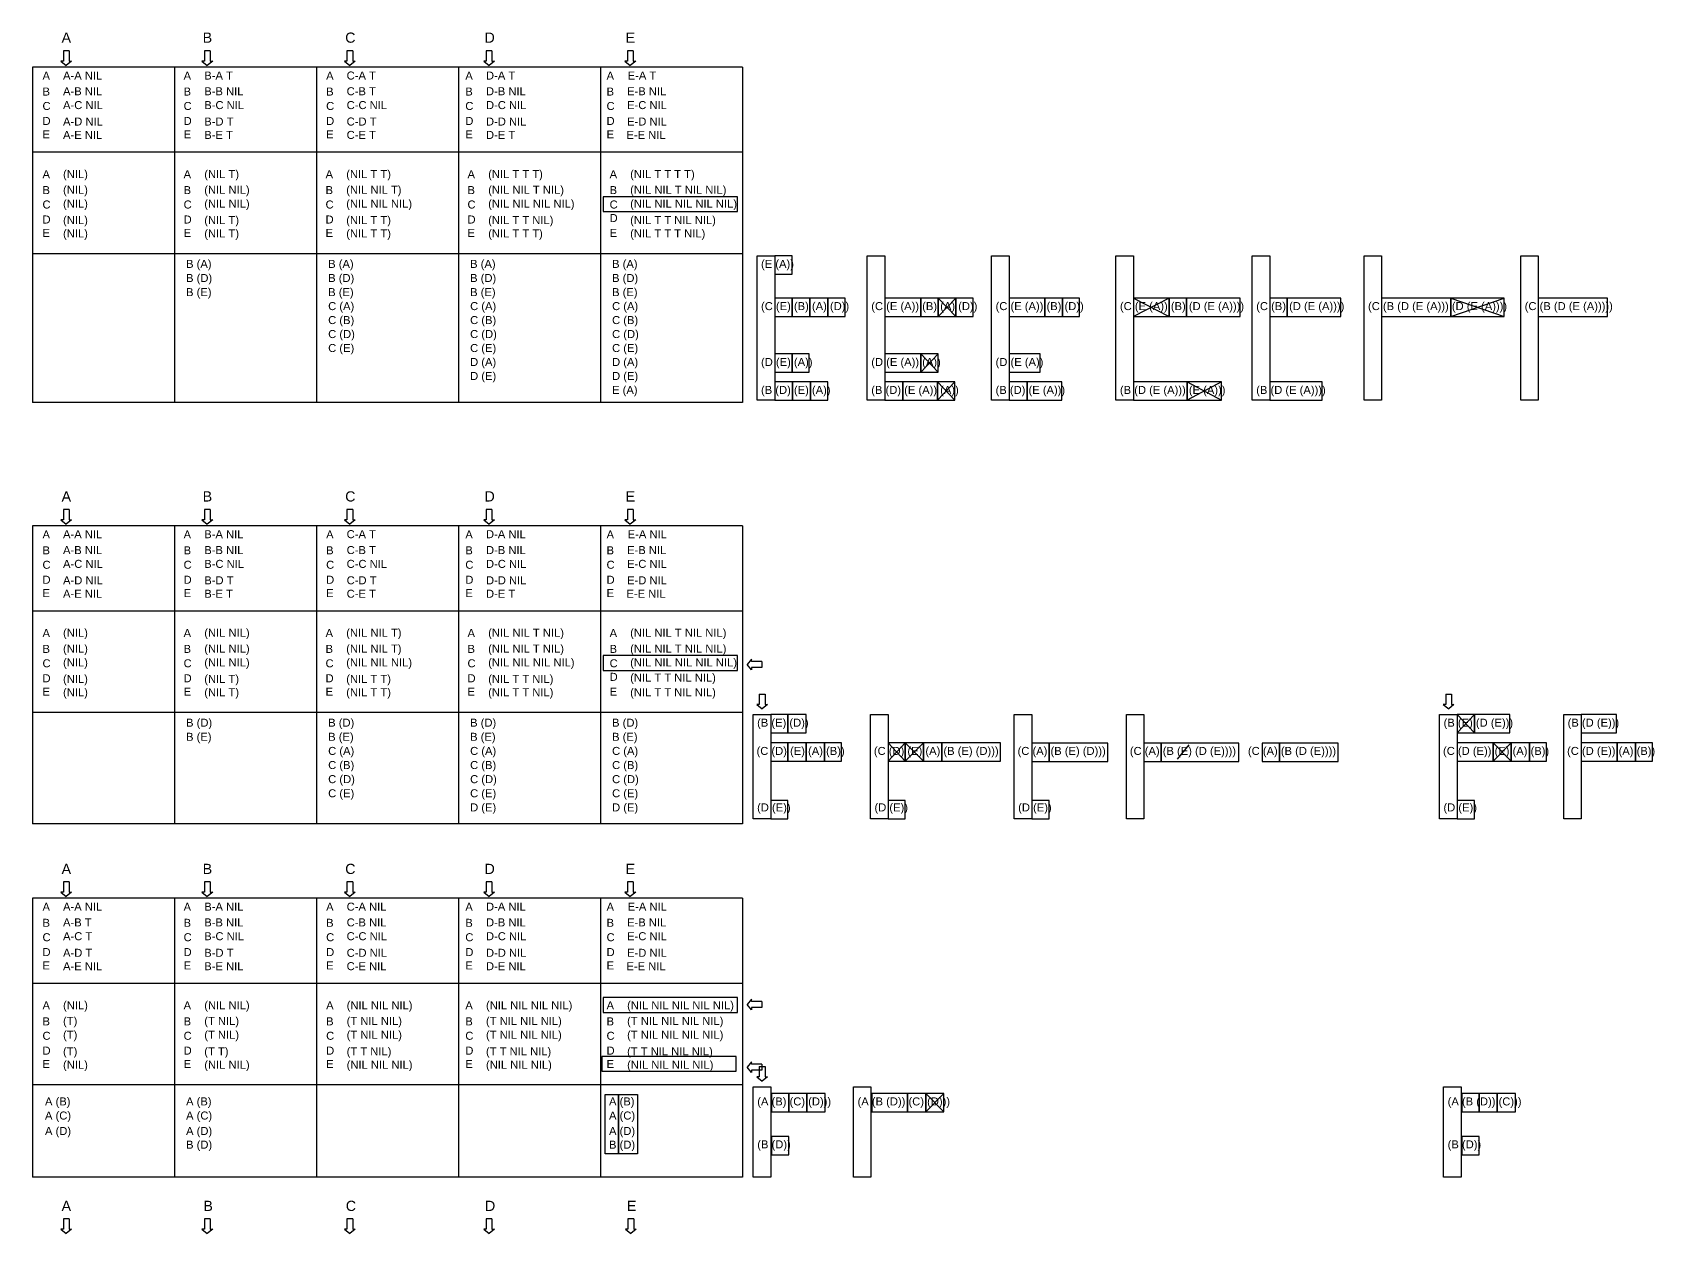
# Model space of a CAD drawing. Header units: millimetres. Extents: x -16874 to 48937, y 0 to 27575.
# Drawn here: x 15584 to 26725, y 11098 to 19350 of the extents above; entities that cross this region are included whole.
import ezdxf

# ---------------------------------------------------------------- set-up
doc = ezdxf.new("R2010")
doc.units = ezdxf.units.MM
doc.styles.get("Standard").update_dxf_attribs({"font": 'arial.ttf'})

msp = doc.modelspace()

# ---------------------------------------------------------------- linework, layer by layer
for p, q in [((15796, 19224), (15796, 19153)), ((15836, 19224), (15796, 19224)), ((15836, 19224), (15836, 19153)), ((16765, 19224), (16765, 19153)), ((16805, 19224), (16765, 19224)), ((16805, 19224), (16805, 19153)), ((17744, 19224), (17744, 19153)), ((17784, 19224), (17744, 19224)), ((17784, 19224), (17784, 19153)), ((18700, 19224), (18700, 19153)), ((18740, 19224), (18700, 19224)), ((18740, 19224), (18740, 19153)), ((19670, 19224), (19670, 19153)), ((19710, 19224), (19670, 19224)), ((19710, 19224), (19710, 19153)), ((15584, 19112), (15584, 16808)), ((20460, 19112), (15584, 19112)), ((15796, 19153), (15779, 19153)), ((15779, 19153), (15816, 19123)), ((15853, 19153), (15816, 19123)), ((15836, 19153), (15853, 19153)), ((16559, 19112), (16559, 16808)), ((16765, 19153), (16748, 19153)), ((16748, 19153), (16785, 19123)), ((16822, 19153), (16785, 19123)), ((16805, 19153), (16822, 19153)), ((17534, 19112), (17534, 16808)), ((17744, 19153), (17727, 19153)), ((17727, 19153), (17764, 19123)), ((17801, 19153), (17764, 19123)), ((17784, 19153), (17801, 19153)), ((18509, 19112), (18509, 16808)), ((18700, 19153), (18684, 19153)), ((18684, 19153), (18720, 19123)), ((18757, 19153), (18720, 19123)), ((18740, 19153), (18757, 19153)), ((19485, 19112), (19485, 16808)), ((19670, 19153), (19653, 19153)), ((19653, 19153), (19690, 19123)), ((19727, 19153), (19690, 19123)), ((19710, 19153), (19727, 19153)), ((20460, 19112), (20460, 16808)), ((20460, 18526), (15584, 18526)), ((20460, 17829), (15584, 17829)), ((21927, 17525), (21804, 17399)), ((21804, 17525), (21927, 17399)), ((23392, 17525), (23146, 17399)), ((23146, 17525), (23392, 17399)), ((25693, 17525), (25325, 17525)), ((25325, 17399), (25693, 17525)), ((25325, 17525), (25693, 17399)), ((21804, 17141), (21685, 17015)), ((21685, 17141), (21804, 17015)), ((21919, 16949), (21800, 16824)), ((21800, 16949), (21919, 16824)), ((23514, 16949), (23750, 16824)), ((23750, 16949), (23514, 16824)), ((20460, 16808), (15584, 16808)), ((15796, 16072), (15796, 16002)), ((15836, 16072), (15796, 16072)), ((15836, 16072), (15836, 16002)), ((16765, 16072), (16765, 16002)), ((16805, 16072), (16765, 16072)), ((16805, 16072), (16805, 16002)), ((17744, 16072), (17744, 16002)), ((17784, 16072), (17744, 16072)), ((17784, 16072), (17784, 16002)), ((18700, 16072), (18700, 16002)), ((18740, 16072), (18700, 16072)), ((18740, 16072), (18740, 16002)), ((19670, 16072), (19670, 16002)), ((19710, 16072), (19670, 16072)), ((19710, 16072), (19710, 16002)), ((15584, 15960), (15584, 13913)), ((20460, 15960), (15584, 15960)), ((15796, 16002), (15779, 16002)), ((15779, 16002), (15816, 15971)), ((15853, 16002), (15816, 15971)), ((15836, 16002), (15853, 16002)), ((16559, 15960), (16559, 13913)), ((16765, 16002), (16748, 16002)), ((16748, 16002), (16785, 15971)), ((16822, 16002), (16785, 15971)), ((16805, 16002), (16822, 16002)), ((17534, 15960), (17534, 13913)), ((17744, 16002), (17727, 16002)), ((17727, 16002), (17764, 15971)), ((17801, 16002), (17764, 15971)), ((17784, 16002), (17801, 16002)), ((18509, 15960), (18509, 13913)), ((18700, 16002), (18684, 16002)), ((18684, 16002), (18720, 15971)), ((18757, 16002), (18720, 15971)), ((18740, 16002), (18757, 16002)), ((19485, 15960), (19485, 13913)), ((19670, 16002), (19653, 16002)), ((19653, 16002), (19690, 15971)), ((19727, 16002), (19690, 15971)), ((19710, 16002), (19727, 16002)), ((20460, 15960), (20460, 13913)), ((20460, 15374), (15584, 15374)), ((20460, 14677), (15584, 14677)), ((25488, 14663), (25369, 14537)), ((25369, 14663), (25488, 14537)), ((21461, 14342), (21579, 14468)), ((21579, 14342), (21461, 14468)), ((21579, 14468), (21704, 14342)), ((21704, 14468), (21579, 14342)), ((21704, 14342), (21704, 14468)), ((23449, 14356), (23529, 14455)), ((25740, 14468), (25616, 14342)), ((25616, 14468), (25740, 14342)), ((20460, 13913), (15584, 13913)), ((15796, 13513), (15796, 13443)), ((15836, 13513), (15796, 13513)), ((15836, 13513), (15836, 13443)), ((16765, 13513), (16765, 13443)), ((16805, 13513), (16765, 13513)), ((16805, 13513), (16805, 13443)), ((17744, 13513), (17744, 13443)), ((17784, 13513), (17744, 13513)), ((17784, 13513), (17784, 13443)), ((18700, 13513), (18700, 13443)), ((18740, 13513), (18700, 13513)), ((18740, 13513), (18740, 13443)), ((19670, 13513), (19670, 13443)), ((19710, 13513), (19670, 13513)), ((19710, 13513), (19710, 13443)), ((15584, 13401), (15584, 11484)), ((20460, 13401), (15584, 13401)), ((15796, 13443), (15779, 13443)), ((15779, 13443), (15816, 13413)), ((15853, 13443), (15816, 13413)), ((15836, 13443), (15853, 13443)), ((16559, 13401), (16559, 11484)), ((16765, 13443), (16748, 13443)), ((16748, 13443), (16785, 13413)), ((16822, 13443), (16785, 13413)), ((16805, 13443), (16822, 13443)), ((17534, 13401), (17534, 11484)), ((17744, 13443), (17727, 13443)), ((17727, 13443), (17764, 13413)), ((17801, 13443), (17764, 13413)), ((17784, 13443), (17801, 13443)), ((18509, 13401), (18509, 11484)), ((18700, 13443), (18684, 13443)), ((18684, 13443), (18720, 13413)), ((18757, 13443), (18720, 13413)), ((18740, 13443), (18757, 13443)), ((19485, 13401), (19485, 11484)), ((19670, 13443), (19653, 13443)), ((19653, 13443), (19690, 13413)), ((19727, 13443), (19690, 13413)), ((19710, 13443), (19727, 13443)), ((20460, 13401), (20460, 11484)), ((20460, 12816), (15584, 12816)), ((20460, 12119), (15584, 12119)), ((21843, 12060), (21719, 11934)), ((21719, 12060), (21843, 11934)), ((20460, 11484), (15584, 11484)), ((15796, 11198), (15796, 11128)), ((15836, 11198), (15796, 11198)), ((15836, 11198), (15836, 11128)), ((16765, 11198), (16765, 11128)), ((16805, 11198), (16765, 11198)), ((16805, 11198), (16805, 11128)), ((17744, 11198), (17744, 11128)), ((17784, 11198), (17744, 11198)), ((17784, 11198), (17784, 11128)), ((18700, 11198), (18700, 11128)), ((18740, 11198), (18700, 11198)), ((18740, 11198), (18740, 11128)), ((19673, 11198), (19673, 11128)), ((19714, 11198), (19673, 11198)), ((19714, 11198), (19714, 11128)), ((15796, 11128), (15779, 11128)), ((15779, 11128), (15816, 11098)), ((15853, 11128), (15816, 11098)), ((15836, 11128), (15853, 11128)), ((16765, 11128), (16748, 11128)), ((16748, 11128), (16785, 11098)), ((16822, 11128), (16785, 11098)), ((16805, 11128), (16822, 11128)), ((17744, 11128), (17727, 11128)), ((17727, 11128), (17764, 11098)), ((17801, 11128), (17764, 11098)), ((17784, 11128), (17801, 11128)), ((18700, 11128), (18684, 11128)), ((18684, 11128), (18720, 11098)), ((18757, 11128), (18720, 11098)), ((18740, 11128), (18757, 11128)), ((19673, 11128), (19657, 11128)), ((19657, 11128), (19693, 11098)), ((19730, 11128), (19693, 11098)), ((19714, 11128), (19730, 11128))]:
    msp.add_line(p, q)
at = {"color": 3}
for p, q in [((20523, 15044), (20492, 15007)), ((20523, 15027), (20523, 15044)), ((20523, 14970), (20492, 15007)), ((20593, 15027), (20523, 15027)), ((20593, 14987), (20523, 14987)), ((20523, 14987), (20523, 14970)), ((20593, 15027), (20593, 14987)), ((20576, 14733), (20560, 14733)), ((20560, 14733), (20596, 14703)), ((20576, 14803), (20576, 14733)), ((20576, 14803), (20616, 14803)), ((20633, 14733), (20596, 14703)), ((20616, 14803), (20616, 14733)), ((20616, 14733), (20633, 14733)), ((25291, 14733), (25274, 14733)), ((25274, 14733), (25311, 14703)), ((25291, 14803), (25291, 14733)), ((25291, 14803), (25331, 14803)), ((25347, 14733), (25311, 14703)), ((25331, 14803), (25331, 14733)), ((25331, 14733), (25347, 14733)), ((20523, 12708), (20492, 12671)), ((20523, 12691), (20523, 12708)), ((20523, 12634), (20492, 12671)), ((20593, 12691), (20523, 12691)), ((20593, 12651), (20523, 12651)), ((20523, 12651), (20523, 12634)), ((20593, 12691), (20593, 12651)), ((20523, 12277), (20492, 12241)), ((20523, 12261), (20523, 12277)), ((20593, 12261), (20523, 12261)), ((20593, 12261), (20593, 12221)), ((20523, 12204), (20492, 12241)), ((20593, 12221), (20523, 12221)), ((20523, 12221), (20523, 12204)), ((20576, 12175), (20560, 12175)), ((20560, 12175), (20596, 12144)), ((20576, 12245), (20576, 12175)), ((20576, 12245), (20616, 12245)), ((20633, 12175), (20596, 12144)), ((20616, 12245), (20616, 12175)), ((20616, 12175), (20633, 12175))]:
    msp.add_line(p, q, dxfattribs=at)
at = {"color": 1}
for points in [[(19503, 18119), (20426, 18119), (20426, 18221), (19503, 18221)], [(19503, 14967), (20426, 14967), (20426, 15069), (19503, 15069)], [(19503, 12617), (20426, 12617), (20426, 12719), (19503, 12719)], [(19495, 12214), (20418, 12214), (20418, 12315), (19495, 12315)], [(19518, 12054), (19609, 12054), (19609, 11645), (19518, 11645)], [(19609, 12054), (19740, 12054), (19740, 11645), (19609, 11645)]]:
    msp.add_lwpolyline(points, close=True, dxfattribs=at)
for points in [[(20561, 17815), (20682, 17815), (20682, 16824), (20561, 16824)], [(20682, 17689), (20801, 17689), (20801, 17815), (20682, 17815)], [(21318, 17815), (21439, 17815), (21439, 16824), (21318, 16824)], [(22172, 17815), (22292, 17815), (22292, 16824), (22172, 16824)], [(23026, 17815), (23146, 17815), (23146, 16824), (23026, 16824)], [(23962, 17815), (24083, 17815), (24083, 16824), (23962, 16824)], [(24730, 17815), (24850, 17815), (24850, 16824), (24730, 16824)], [(25806, 17815), (25926, 17815), (25926, 16824), (25806, 16824)], [(20682, 17399), (20801, 17399), (20801, 17525), (20682, 17525)], [(20801, 17399), (20924, 17399), (20924, 17525), (20801, 17525)], [(20924, 17399), (21047, 17399), (21047, 17525), (20924, 17525)], [(21047, 17399), (21166, 17399), (21166, 17525), (21047, 17525)], [(21439, 17399), (21685, 17399), (21685, 17525), (21439, 17525)], [(21685, 17399), (21804, 17399), (21804, 17525), (21685, 17525)], [(21804, 17399), (21927, 17399), (21927, 17525), (21804, 17525)], [(21927, 17399), (22045, 17399), (22045, 17525), (21927, 17525)], [(22292, 17399), (22538, 17399), (22538, 17525), (22292, 17525)], [(22538, 17399), (22658, 17399), (22658, 17525), (22538, 17525)], [(22658, 17399), (22776, 17399), (22776, 17525), (22658, 17525)], [(23146, 17399), (23392, 17399), (23392, 17525), (23146, 17525)], [(23392, 17399), (23511, 17399), (23511, 17525), (23392, 17525)], [(23511, 17399), (23879, 17399), (23879, 17525), (23511, 17525)], [(24083, 17399), (24202, 17399), (24202, 17525), (24083, 17525)], [(24202, 17399), (24570, 17399), (24570, 17525), (24202, 17525)], [(24850, 17399), (25325, 17399), (25325, 17525), (24850, 17525)], [(25325, 17399), (25693, 17399), (25693, 17525), (25325, 17525)], [(25926, 17399), (26401, 17399), (26401, 17525), (25926, 17525)], [(20682, 17015), (20801, 17015), (20801, 17141), (20682, 17141)], [(20801, 17015), (20919, 17015), (20919, 17141), (20801, 17141)], [(21439, 17015), (21685, 17015), (21685, 17141), (21439, 17141)], [(21685, 17015), (21804, 17015), (21804, 17141), (21685, 17141)], [(22292, 17015), (22505, 17015), (22505, 17141), (22292, 17141)], [(20682, 16824), (20804, 16824), (20804, 16949), (20682, 16949)], [(20804, 16824), (20927, 16824), (20927, 16949), (20804, 16949)], [(20927, 16824), (21046, 16824), (21046, 16949), (20927, 16949)], [(21439, 16824), (21561, 16824), (21561, 16949), (21439, 16949)], [(21561, 16824), (21800, 16824), (21800, 16949), (21561, 16949)], [(21800, 16824), (21919, 16824), (21919, 16949), (21800, 16949)], [(22292, 16824), (22415, 16824), (22415, 16949), (22292, 16949)], [(22415, 16824), (22654, 16824), (22654, 16949), (22415, 16949)], [(23146, 16824), (23514, 16824), (23514, 16949), (23146, 16949)], [(23514, 16824), (23750, 16824), (23750, 16949), (23514, 16949)], [(24083, 16824), (24443, 16824), (24443, 16949), (24083, 16949)], [(20534, 14663), (20655, 14663), (20655, 13948), (20534, 13948)], [(20655, 14537), (20773, 14537), (20773, 14663), (20655, 14663)], [(20773, 14537), (20898, 14537), (20898, 14663), (20773, 14663)], [(21340, 14663), (21461, 14663), (21461, 13948), (21340, 13948)], [(22327, 14663), (22448, 14663), (22448, 13948), (22327, 13948)], [(23098, 14663), (23218, 14663), (23218, 13948), (23098, 13948)], [(25249, 14663), (25369, 14663), (25369, 13948), (25249, 13948)], [(25369, 14537), (25488, 14537), (25488, 14663), (25369, 14663)], [(25488, 14537), (25731, 14537), (25731, 14663), (25488, 14663)], [(26101, 14663), (26222, 14663), (26222, 13948), (26101, 13948)], [(26222, 14537), (26464, 14537), (26464, 14663), (26222, 14663)], [(20655, 14342), (20773, 14342), (20773, 14468), (20655, 14468)], [(20773, 14342), (20898, 14342), (20898, 14468), (20773, 14468)], [(20898, 14342), (21024, 14342), (21024, 14468), (20898, 14468)], [(21024, 14342), (21140, 14342), (21140, 14468), (21024, 14468)], [(21461, 14342), (21579, 14342), (21579, 14468), (21461, 14468)], [(21579, 14342), (21704, 14342), (21704, 14468), (21579, 14468)], [(21704, 14342), (21830, 14342), (21830, 14468), (21704, 14468)], [(21830, 14342), (22232, 14342), (22232, 14468), (21830, 14468)], [(22448, 14340), (22567, 14340), (22567, 14466), (22448, 14466)], [(22567, 14340), (22969, 14340), (22969, 14466), (22567, 14466)], [(23218, 14340), (23337, 14340), (23337, 14466), (23218, 14466)], [(23337, 14340), (23870, 14340), (23870, 14466), (23337, 14466)], [(24029, 14340), (24149, 14340), (24149, 14466), (24029, 14466)], [(24149, 14340), (24553, 14340), (24553, 14466), (24149, 14466)], [(25369, 14342), (25616, 14342), (25616, 14468), (25369, 14468)], [(25616, 14342), (25740, 14342), (25740, 14468), (25616, 14468)], [(25740, 14342), (25866, 14342), (25866, 14468), (25740, 14468)], [(25866, 14342), (25982, 14342), (25982, 14468), (25866, 14468)], [(26222, 14342), (26468, 14342), (26468, 14468), (26222, 14468)], [(26468, 14342), (26594, 14342), (26594, 14468), (26468, 14468)], [(26594, 14342), (26710, 14342), (26710, 14468), (26594, 14468)], [(20655, 13948), (20773, 13948), (20773, 14074), (20655, 14074)], [(21461, 13948), (21579, 13948), (21579, 14074), (21461, 14074)], [(22448, 13948), (22566, 13948), (22566, 14074), (22448, 14074)], [(25369, 13948), (25488, 13948), (25488, 14074), (25369, 14074)], [(20534, 12105), (20655, 12105), (20655, 11484), (20534, 11484)], [(20660, 11934), (20778, 11934), (20778, 12060), (20660, 12060)], [(20778, 11934), (20903, 11934), (20903, 12060), (20778, 12060)], [(20903, 11934), (21029, 11934), (21029, 12060), (20903, 12060)], [(21223, 12105), (21343, 12105), (21343, 11484), (21223, 11484)], [(21348, 11934), (21595, 11934), (21595, 12060), (21348, 12060)], [(21595, 11934), (21719, 11934), (21719, 12060), (21595, 12060)], [(21719, 11934), (21843, 11934), (21843, 12060), (21719, 12060)], [(25276, 12105), (25397, 12105), (25397, 11484), (25276, 11484)], [(25402, 11934), (25520, 11934), (25520, 12060), (25402, 12060)], [(25520, 11934), (25645, 11934), (25645, 12060), (25520, 12060)], [(25645, 11934), (25771, 11934), (25771, 12060), (25645, 12060)], [(20660, 11639), (20778, 11639), (20778, 11765), (20660, 11765)], [(25402, 11639), (25520, 11639), (25520, 11765), (25402, 11765)]]:
    msp.add_lwpolyline(points, close=True)

# ---------------------------------------------------------------- texts
for s, height, p in [('A', 70, (15784, 19279)), ('B', 70, (16753, 19279)), ('C', 70, (17732, 19279)), ('D', 70, (18689, 19279)), ('E', 70, (19658, 19279)), ('A', 55, (15653, 19025)), ('A-A NIL', 55, (15794, 19026)), ('A', 55, (16622, 19025)), ('B-A T', 55, (16764, 19026)), ('A', 55, (17601, 19025)), ('C-A T', 55, (17742, 19026)), ('A', 55, (18557, 19025)), ('D-A T', 55, (18699, 19026)), ('A', 55, (19527, 19025)), ('E-A T', 55, (19672, 19026)), ('B', 55, (15653, 18916)), ('A-B NIL', 55, (15794, 18918)), ('B', 55, (16622, 18916)), ('B-B NIL', 55, (16764, 18918)), ('B', 55, (17601, 18916)), ('C-B T', 55, (17742, 18918)), ('B', 55, (18557, 18916)), ('D-B NIL', 55, (18699, 18918)), ('B', 55, (19527, 18916)), ('E-B NIL', 55, (19668, 18918)), ('C', 55, (15653, 18817)), ('A-C NIL', 55, (15794, 18823)), ('C', 55, (16622, 18817)), ('B-C NIL', 55, (16764, 18823)), ('C', 55, (17601, 18817)), ('C-C NIL', 55, (17742, 18823)), ('C', 55, (18557, 18817)), ('D-C NIL', 55, (18699, 18823)), ('C', 55, (19527, 18817)), ('E-C NIL', 55, (19668, 18823)), ('D', 55, (15653, 18714)), ('A-D NIL', 55, (15794, 18710)), ('D', 55, (16622, 18714)), ('B-D T', 55, (16764, 18710)), ('D', 55, (17601, 18714)), ('C-D T', 55, (17742, 18710)), ('D', 55, (18557, 18714)), ('D-D NIL', 55, (18699, 18710)), ('D', 55, (19527, 18714)), ('E-D NIL', 55, (19668, 18710)), ('E', 55, (15653, 18622)), ('A-E NIL', 55, (15794, 18618)), ('E', 55, (16622, 18622)), ('B-E T', 55, (16764, 18618)), ('E', 55, (17601, 18622)), ('C-E T', 55, (17742, 18618)), ('E', 55, (18557, 18622)), ('D-E T', 55, (18699, 18618)), ('E', 55, (19527, 18622)), ('E-E NIL', 55, (19664, 18618)), ('A', 55, (15653, 18348)), ('(NIL)', 55, (15794, 18349)), ('A', 55, (16622, 18348)), ('(NIL T)', 55, (16764, 18349)), ('A', 55, (17597, 18348)), ('(NIL T T)', 55, (17739, 18349)), ('A', 55, (18572, 18348)), ('(NIL T T T)', 54.97, (18714, 18349)), ('A', 55, (19548, 18348)), ('(NIL T T T T)', 54.97, (19689, 18349)), ('B', 55, (15653, 18239)), ('(NIL)', 55, (15794, 18241)), ('B', 55, (16622, 18239)), ('(NIL NIL)', 55, (16764, 18241)), ('B', 55, (17597, 18239)), ('(NIL NIL T)', 54.97, (17739, 18241)), ('B', 55, (18572, 18239)), ('(NIL NIL T NIL)', 54.97, (18714, 18241)), ('B', 55, (19548, 18239)), ('(NIL NIL T NIL NIL)', 54.97, (19689, 18241)), ('C', 55, (15653, 18140)), ('(NIL)', 55, (15794, 18146)), ('C', 55, (16622, 18140)), ('(NIL NIL)', 55, (16764, 18146)), ('C', 55, (17597, 18140)), ('(NIL NIL NIL)', 54.97, (17739, 18146)), ('C', 55, (18572, 18140)), ('(NIL NIL NIL NIL)', 54.97, (18714, 18146)), ('C', 55, (19548, 18140)), ('(NIL NIL NIL NIL NIL)', 54.97, (19689, 18146)), ('D', 55, (15653, 18037)), ('(NIL)', 55, (15794, 18033)), ('D', 55, (16622, 18037)), ('(NIL T)', 55, (16764, 18033)), ('D', 55, (17597, 18037)), ('(NIL T T)', 55, (17739, 18033)), ('D', 55, (18572, 18037)), ('(NIL T T NIL)', 54.97, (18714, 18033)), ('D', 55, (19548, 18047)), ('(NIL T T NIL NIL)', 54.97, (19689, 18033)), ('E', 55, (15653, 17945)), ('(NIL)', 55, (15794, 17941)), ('E', 55, (16622, 17945)), ('(NIL T)', 55, (16764, 17941)), ('E', 55, (17597, 17945)), ('(NIL T T)', 55, (17739, 17941)), ('E', 55, (18572, 17945)), ('(NIL T T T)', 54.97, (18714, 17941)), ('E', 55, (19548, 17945)), ('(NIL T T T NIL)', 54.97, (19689, 17941)), ('B (A)', 55, (16639, 17732)), ('B (A)', 55, (17615, 17732)), ('B (A)', 55, (18590, 17732)), ('B (A)', 55, (19565, 17732)), ('(E (A))', 55, (20588, 17732)), ('B (D)', 55, (16639, 17635)), ('B (D)', 55, (17615, 17635)), ('B (D)', 55, (18590, 17635)), ('B (D)', 55, (19565, 17635)), ('B (E)', 55, (16639, 17538)), ('C (A)', 55, (17615, 17442)), ('B (E)', 55, (17615, 17538)), ('C (A)', 55, (18590, 17442)), ('B (E)', 55, (18590, 17538)), ('C (A)', 55, (19565, 17442)), ('B (E)', 55, (19565, 17538)), ('(C (E) (B) (A) (D))', 54.97, (20588, 17442)), ('(C (E (A)) (B) (A) (D))', 54.97, (21345, 17442)), ('(C (E (A)) (B) (D))', 54.97, (22199, 17442)), ('(C (E (A)) (B) (D (E (A))))', 54.97, (23053, 17442)), ('(C (B) (D (E (A))))', 54.97, (23989, 17442)), ('(C (B (D (E (A))) (D (E (A))))', 54.97, (24757, 17442)), ('(C (B (D (E (A)))))', 54.97, (25833, 17442)), ('C (B)', 55, (17615, 17346)), ('C (B)', 55, (18590, 17346)), ('C (B)', 55, (19565, 17346)), ('C (D)', 55, (17615, 17250)), ('C (D)', 55, (18590, 17250)), ('C (D)', 55, (19565, 17250)), ('C (E)', 55, (17615, 17154)), ('C (E)', 55, (18590, 17154)), ('C (E)', 55, (19565, 17154)), ('D (A)', 55, (18590, 17058)), ('D (A)', 55, (19565, 17058)), ('(D (E) (A))', 54.97, (20588, 17058)), ('(D (E (A)) (A))', 54.97, (21345, 17058)), ('(D (E (A))', 55, (22199, 17058)), ('D (E)', 55, (18590, 16962)), ('D (E)', 55, (19565, 16962)), ('E (A)', 55, (19565, 16866)), ('(B (D) (E) (A))', 54.97, (20588, 16866)), ('(B (D) (E (A)) (A))', 54.97, (21345, 16866)), ('(B (D) (E (A)))', 54.97, (22199, 16866)), ('(B (D (E (A))) (E (A)))', 54.97, (23053, 16866)), ('(B (D (E (A))))', 54.97, (23989, 16866)), ('A', 70, (15784, 16127)), ('B', 70, (16753, 16127)), ('C', 70, (17732, 16127)), ('D', 70, (18689, 16127)), ('E', 70, (19658, 16127)), ('A', 55, (15653, 15873)), ('A-A NIL', 55, (15794, 15875)), ('A-B NIL', 55, (15794, 15766)), ('A', 55, (16622, 15873)), ('B-A NIL', 55, (16764, 15875)), ('B-B NIL', 55, (16764, 15766)), ('A', 55, (17601, 15873)), ('C-A T', 55, (17742, 15875)), ('C-B T', 55, (17742, 15766)), ('A', 55, (18557, 15873)), ('D-A NIL', 55, (18699, 15875)), ('D-B NIL', 55, (18699, 15766)), ('A', 55, (19527, 15873)), ('E-B NIL', 55, (19668, 15766)), ('E-A NIL', 55, (19672, 15875)), ('C', 55, (15653, 15665)), ('B', 55, (15653, 15764)), ('A-C NIL', 55, (15794, 15671)), ('C', 55, (16622, 15665)), ('B', 55, (16622, 15764)), ('B-C NIL', 55, (16764, 15671)), ('C', 55, (17601, 15665)), ('B', 55, (17601, 15764)), ('C-C NIL', 55, (17742, 15671)), ('C', 55, (18557, 15665)), ('B', 55, (18557, 15764)), ('D-C NIL', 55, (18699, 15671)), ('C', 55, (19527, 15665)), ('B', 55, (19527, 15764)), ('E-C NIL', 55, (19668, 15671)), ('D', 55, (15653, 15562)), ('A-D NIL', 55, (15794, 15558)), ('D', 55, (16622, 15562)), ('B-D T', 55, (16764, 15558)), ('D', 55, (17601, 15562)), ('C-D T', 55, (17742, 15558)), ('D', 55, (18557, 15562)), ('D-D NIL', 55, (18699, 15558)), ('D', 55, (19527, 15562)), ('E-D NIL', 55, (19668, 15558)), ('E', 55, (15653, 15470)), ('A-E NIL', 55, (15794, 15466)), ('E', 55, (16622, 15470)), ('B-E T', 55, (16764, 15466)), ('E', 55, (17601, 15470)), ('C-E T', 55, (17742, 15466)), ('E', 55, (18557, 15470)), ('D-E T', 55, (18699, 15466)), ('E', 55, (19527, 15470)), ('E-E NIL', 55, (19664, 15466)), ('A', 55, (15653, 15196)), ('(NIL)', 55, (15794, 15198)), ('A', 55, (16622, 15196)), ('(NIL NIL)', 55, (16764, 15198)), ('A', 55, (17597, 15196)), ('(NIL NIL T)', 54.97, (17739, 15198)), ('A', 55, (18572, 15196)), ('(NIL NIL T NIL)', 54.97, (18714, 15198)), ('A', 55, (19548, 15196)), ('(NIL NIL T NIL NIL)', 54.97, (19689, 15198)), ('C', 55, (15653, 14988)), ('B', 55, (15653, 15087)), ('(NIL)', 55, (15794, 15089)), ('(NIL)', 55, (15794, 14994)), ('C', 55, (16622, 14988)), ('B', 55, (16622, 15087)), ('(NIL NIL)', 55, (16764, 15089)), ('(NIL NIL)', 55, (16764, 14994)), ('C', 55, (17597, 14988)), ('B', 55, (17597, 15087)), ('(NIL NIL T)', 54.97, (17739, 15089)), ('(NIL NIL NIL)', 54.97, (17739, 14994)), ('C', 55, (18572, 14988)), ('B', 55, (18572, 15087)), ('(NIL NIL T NIL)', 54.97, (18714, 15089)), ('(NIL NIL NIL NIL)', 54.97, (18714, 14994)), ('C', 55, (19548, 14988)), ('B', 55, (19548, 15087)), ('(NIL NIL T NIL NIL)', 54.97, (19689, 15089)), ('(NIL NIL NIL NIL NIL)', 54.97, (19689, 14994)), ('D', 55, (15653, 14885)), ('(NIL)', 55, (15794, 14881)), ('D', 55, (16622, 14885)), ('(NIL T)', 55, (16764, 14881)), ('D', 55, (17597, 14885)), ('(NIL T T)', 55, (17739, 14881)), ('D', 55, (18572, 14885)), ('(NIL T T NIL)', 54.97, (18714, 14881)), ('D', 55, (19548, 14895)), ('(NIL T T NIL NIL)', 54.97, (19689, 14890)), ('E', 55, (15653, 14793)), ('(NIL)', 55, (15794, 14789)), ('E', 55, (16622, 14793)), ('(NIL T)', 55, (16764, 14789)), ('E', 55, (17597, 14793)), ('(NIL T T)', 55, (17739, 14789)), ('E', 55, (18572, 14793)), ('(NIL T T NIL)', 54.97, (18714, 14789)), ('E', 55, (19548, 14793)), ('(NIL T T NIL NIL)', 54.97, (19689, 14789)), ('B (D)', 55, (16639, 14580)), ('B (D)', 55, (17615, 14580)), ('B (D)', 55, (18590, 14580)), ('B (D)', 55, (19565, 14580)), ('(B (E) (D))', 54.97, (20561, 14580)), ('(B (E) (D (E)))', 54.97, (25276, 14580)), ('(B (D (E)))', 54.97, (26128, 14580)), ('B (E)', 55, (16639, 14483)), ('B (E)', 55, (17615, 14483)), ('B (E)', 55, (18590, 14483)), ('B (E)', 55, (19565, 14483)), ('C (A)', 55, (17615, 14386)), ('C (A)', 55, (18590, 14386)), ('C (A)', 55, (19565, 14386)), ('(C (D) (E) (A) (B))', 54.97, (20557, 14386)), ('(C (D) (E) (A) (B (E) (D)))', 54.97, (21363, 14386)), ('(C (A) (B (E) (D)))', 54.97, (22350, 14386)), ('(C (A) (B (E) (D (E))))', 54.97, (23121, 14386)), ('(C (A) (B (D (E))))', 54.97, (23932, 14386)), ('(C (D (E)) (E) (A) (B))', 54.97, (25272, 14386)), ('(C (D (E)) (A) (B))', 54.97, (26124, 14386)), ('C (B)', 55, (17615, 14289)), ('C (B)', 55, (18590, 14289)), ('C (B)', 55, (19565, 14289)), ('C (D)', 55, (17615, 14192)), ('C (E)', 55, (17615, 14095)), ('C (D)', 55, (18590, 14192)), ('C (E)', 55, (18590, 14095)), ('C (D)', 55, (19565, 14192)), ('C (E)', 55, (19565, 14095)), ('D (E)', 55, (18590, 13998)), ('D (E)', 55, (19565, 13998)), ('(D (E))', 55, (20561, 13998)), ('(D (E))', 55, (21367, 13998)), ('(D (E))', 55, (22354, 13998)), ('(D (E))', 55, (25275, 13998)), ('A', 70, (15784, 13568)), ('B', 70, (16753, 13568)), ('C', 70, (17732, 13568)), ('D', 70, (18689, 13568)), ('E', 70, (19658, 13568)), ('A', 55, (15653, 13315)), ('A-A NIL', 55, (15794, 13316)), ('A', 55, (16622, 13315)), ('B-A NIL', 55, (16764, 13316)), ('A', 55, (17601, 13315)), ('C-A NIL', 55, (17742, 13316)), ('A', 55, (18557, 13315)), ('D-A NIL', 55, (18699, 13316)), ('A', 55, (19527, 13315)), ('E-A NIL', 55, (19672, 13316)), ('B', 55, (15653, 13205)), ('A-B T', 55, (15794, 13208)), ('B', 55, (16622, 13205)), ('B-B NIL', 55, (16764, 13208)), ('B', 55, (17601, 13205)), ('C-B NIL', 55, (17742, 13208)), ('B', 55, (18557, 13205)), ('D-B NIL', 55, (18699, 13208)), ('B', 55, (19527, 13205)), ('E-B NIL', 55, (19668, 13208)), ('C', 55, (15653, 13106)), ('A-C T', 55, (15794, 13113)), ('C', 55, (16622, 13106)), ('B-C NIL', 55, (16764, 13113)), ('C', 55, (17601, 13106)), ('C-C NIL', 55, (17742, 13113)), ('C', 55, (18557, 13106)), ('D-C NIL', 55, (18699, 13113)), ('C', 55, (19527, 13106)), ('E-C NIL', 55, (19668, 13113)), ('D', 55, (15653, 13004)), ('A-D T', 55, (15794, 12999)), ('D', 55, (16622, 13004)), ('B-D T', 55, (16764, 12999)), ('D', 55, (17601, 13004)), ('C-D NIL', 55, (17742, 12999)), ('D', 55, (18557, 13004)), ('D-D NIL', 55, (18699, 12999)), ('D', 55, (19527, 13004)), ('E-D NIL', 55, (19668, 12999)), ('E', 55, (15653, 12912)), ('A-E NIL', 55, (15794, 12907)), ('E', 55, (16622, 12912)), ('B-E NIL', 55, (16764, 12907)), ('E', 55, (17601, 12912)), ('C-E NIL', 55, (17742, 12907)), ('E', 55, (18557, 12912)), ('D-E NIL', 55, (18699, 12907)), ('E', 55, (19527, 12912)), ('E-E NIL', 55, (19664, 12907)), ('A', 55, (15653, 12638)), ('(NIL)', 55, (15794, 12639)), ('A', 55, (16622, 12638)), ('(NIL NIL)', 55, (16764, 12639)), ('A', 55, (17601, 12638)), ('(NIL NIL NIL)', 54.97, (17742, 12639)), ('A', 55, (18557, 12638)), ('(NIL NIL NIL NIL)', 54.97, (18699, 12639)), ('A', 55, (19527, 12638)), ('(NIL NIL NIL NIL NIL)', 54.97, (19668, 12639)), ('C', 55, (15653, 12429)), ('B', 55, (15653, 12528)), ('(T)', 55, (15794, 12531)), ('(T)', 55, (15794, 12436)), ('C', 55, (16622, 12429)), ('B', 55, (16622, 12528)), ('(T NIL)', 55, (16764, 12531)), ('(T NIL)', 55, (16764, 12436)), ('C', 55, (17601, 12429)), ('B', 55, (17601, 12528)), ('(T NIL NIL)', 54.97, (17742, 12531)), ('(T NIL NIL)', 54.97, (17742, 12436)), ('C', 55, (18557, 12429)), ('B', 55, (18557, 12528)), ('(T NIL NIL NIL)', 54.97, (18699, 12531)), ('(T NIL NIL NIL)', 54.97, (18699, 12436)), ('C', 55, (19527, 12429)), ('B', 55, (19527, 12528)), ('(T NIL NIL NIL NIL)', 54.97, (19668, 12531)), ('(T NIL NIL NIL NIL)', 54.97, (19668, 12436)), ('D', 55, (15653, 12327)), ('(T)', 55, (15794, 12322)), ('D', 55, (16622, 12327)), ('(T T)', 55, (16764, 12322)), ('D', 55, (17601, 12327)), ('(T T NIL)', 55, (17742, 12322)), ('D', 55, (18557, 12327)), ('(T T NIL NIL)', 54.97, (18699, 12322)), ('D', 55, (19527, 12327)), ('(T T NIL NIL NIL)', 54.97, (19668, 12322)), ('E', 55, (15653, 12235)), ('(NIL)', 55, (15794, 12230)), ('E', 55, (16622, 12235)), ('(NIL NIL)', 55, (16764, 12230)), ('E', 55, (17601, 12235)), ('(NIL NIL NIL)', 54.97, (17742, 12230)), ('E', 55, (18557, 12235)), ('(NIL NIL NIL)', 54.97, (18699, 12230)), ('E', 55, (19527, 12235)), ('(NIL NIL NIL NIL)', 54.97, (19668, 12230)), ('A (B)', 55, (15670, 11978)), ('A (B)', 55, (16639, 11978)), ('A (B)', 55, (19544, 11978)), ('(A (B) (C) (D)))', 54.97, (20562, 11978)), ('(A (B (D)) (C) (D)))', 54.97, (21251, 11978)), ('(A (B (D)) (C)))', 54.97, (25304, 11978)), ('A (C)', 55, (15670, 11881)), ('A (C)', 55, (16639, 11881)), ('A (C)', 55, (19544, 11881)), ('A (D)', 55, (15670, 11775)), ('A (D)', 55, (16639, 11775)), ('A (D)', 55, (19544, 11775)), ('B (D)', 55, (16639, 11681)), ('B (D)', 55, (19544, 11681)), ('(B (D))', 55, (20562, 11683)), ('(B (D))', 55, (25304, 11683)), ('A', 70, (15784, 11253)), ('B', 70, (16758, 11253)), ('C', 70, (17736, 11253)), ('D', 70, (18692, 11253)), ('E', 70, (19667, 11253))]:
    msp.add_text(s, height=height).set_placement(p)

doc.saveas('drawing.dxf')
